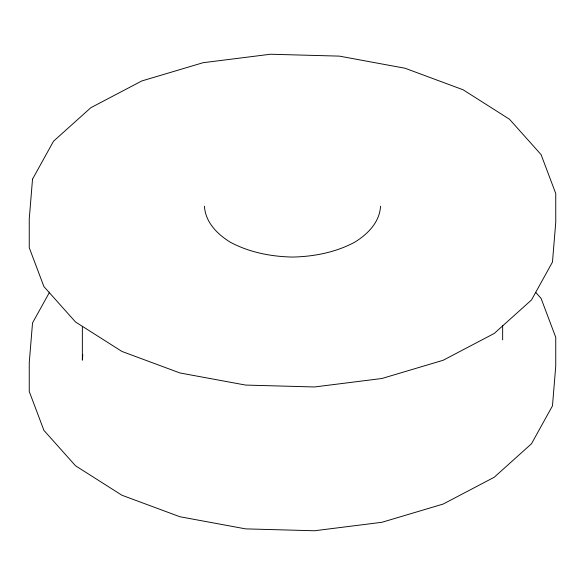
<?xml version="1.0" encoding="UTF-8"?>
<svg xmlns="http://www.w3.org/2000/svg" width="585" height="585" viewBox="0 0 585 585"><rect width="100%" height="100%" fill="white"/><g stroke="black" fill="none" stroke-linecap="round" stroke-linejoin="round"><path stroke-width="0.88" d="M82.799 354.722L82.353 360.163L82.353 326.379M380.557 206.22C379.606 222.271 367.738 234.154 354.766 242.168C335.629 252.427 314.057 256.581 292.5 257.064C270.943 256.581 249.371 252.427 230.234 242.168C217.262 234.154 205.393 222.271 204.443 206.22M49.579 292.142L32.526 322.957L29.25 362.722L29.25 391.482L43.919 430.392L75.523 465.777L121.914 495.232L179.939 516.752L245.627 528.877L314.511 530.763L381.895 522.295L443.189 504.051L494.208 477.265L531.487 443.766L552.474 405.844L555.75 366.071L555.75 337.311L541.081 298.408L535.611 292.281M502.647 325.267L502.647 339.878M32.526 179.156L29.25 218.929L29.25 247.689L43.919 286.591L75.523 321.977L121.914 351.439L179.939 372.959L245.627 385.076L314.511 386.97L381.895 378.502L443.189 360.25L494.208 333.465L531.487 299.973L552.474 262.043L555.75 222.278L555.75 193.518L541.081 154.608L509.476 119.223L463.086 89.768L405.061 68.248L339.373 56.123L270.489 54.237L203.105 62.705L141.811 80.949L90.792 107.735L53.513 141.234L32.526 179.156"/></g></svg>
